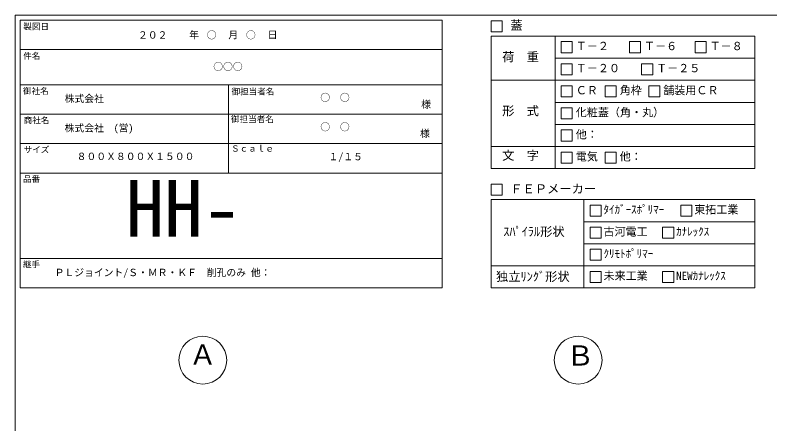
# Model space of a CAD drawing. Units: millimetres, scale not verified. Extents: x -4890 to 18490, y -2309 to 2309.
# Drawn here: x -1230 to 1847, y 643 to 2309 of the extents above; entities that cross this region are included whole.
import ezdxf
from ezdxf.enums import TextEntityAlignment as Align

# ---------------------------------------------------------------- set-up
doc = ezdxf.new("R2010")
doc.units = ezdxf.units.MM
doc.header["$LTSCALE"] = 10
for name, color, linetype, lineweight in [('0-2_waku', 7, 'Continuous', 18), ('0-3_gaikei', 7, 'Continuous', 18), ('0-E_文字１', 7, 'Continuous', 18), ('1-5_文字２', 7, 'Continuous', 5)]:
    doc.layers.add(name, color=color, linetype=linetype, lineweight=lineweight)
doc.styles.add('ＭＳ ゴシック', font='')
doc.styles.get('ＭＳ ゴシック').set_extended_font_data('MS Gothic')

msp = doc.modelspace()

# ---------------------------------------------------------------- linework, layer by layer
at = {"layer": '0-2_waku'}
for p, q in [((-1229.68, 2309.19), (-1229.68, -1965.81)), ((-1209.68, 2289.19), (-1209.68, 1197.19)), ((-1209.68, 2289.19), (510.32, 2289.19)), ((-1209.68, 2289.19), (-1209.68, 1197.19)), ((-1209.68, 2289.19), (510.32, 2289.19)), ((-1209.68, 2289.19), (-1209.68, 1197.19)), ((510.32, 2289.19), (510.32, 1197.19)), ((710.32, 2223.42), (1785.32, 2223.42)), ((710.32, 2223.42), (710.32, 1683.42)), ((970.98, 2223.42), (970.98, 1683.42)), ((1785.32, 2223.42), (1785.32, 1683.42)), ((-1209.68, 2169.19), (510.32, 2169.19)), ((-1209.68, 2169.19), (510.32, 2169.19)), ((-1209.68, 2169.19), (510.32, 2169.19)), ((-1209.68, 2169.19), (510.32, 2169.19)), ((970.98, 2133.42), (1785.32, 2133.42)), ((710.32, 2043.42), (1785.32, 2043.42)), ((-1209.68, 2025.19), (510.32, 2025.19)), ((-1209.68, 2025.19), (510.32, 2025.19)), ((-359.68, 2025.19), (-359.68, 1665.19)), ((970.98, 1953.42), (1785.32, 1953.42)), ((-1209.68, 1905.19), (510.32, 1905.19)), ((970.98, 1863.42), (1785.32, 1863.42)), ((-1209.68, 1785.19), (510.32, 1785.19)), ((710.32, 1773.42), (1785.32, 1773.42)), ((-1209.68, 1665.19), (510.32, 1665.19)), ((710.32, 1683.42), (1785.32, 1683.42)), ((710.32, 1557.19), (1785.32, 1557.19)), ((710.32, 1557.19), (710.32, 1197.19)), ((1088.13, 1557.19), (1088.13, 1197.19)), ((1785.32, 1557.19), (1785.32, 1197.19)), ((1088.13, 1467.19), (1785.32, 1467.19)), ((1088.13, 1377.19), (1785.32, 1377.19)), ((-1209.68, 1317.19), (510.32, 1317.19)), ((710.32, 1287.19), (1785.32, 1287.19)), ((-1209.68, 1197.19), (510.32, 1197.19)), ((710.32, 1197.19), (1785.32, 1197.19)), ((710.32, 1197.19), (1785.32, 1197.19))]:
    msp.add_line(p, q, dxfattribs=at)
msp.add_lwpolyline([(-1229.68, 2309.19), (4890.32, 2309.19), (4890.32, -1965.81)], dxfattribs=at)
at = {"layer": '0-3_gaikei'}
for centre in [(-464.68, 902.94), (1065.32, 902.94)]:
    msp.add_circle(centre, 97.5, dxfattribs=at)
at = {"layer": '0-E_文字１'}
for p, q in [((710.32, 2286.23), (710.32, 2241.23)), ((710.32, 2241.23), (755.32, 2241.23)), ((996.28, 2200.92), (1041.28, 2200.92)), ((996.28, 2200.92), (996.28, 2155.92)), ((996.28, 2200.92), (996.28, 2155.92)), ((996.28, 2200.92), (1041.28, 2200.92)), ((996.28, 2200.92), (996.28, 2155.92)), ((996.28, 2200.92), (1041.28, 2200.92)), ((1041.28, 2200.92), (1041.28, 2155.92)), ((1041.28, 2200.92), (1041.28, 2155.92)), ((1041.28, 2200.92), (1041.28, 2155.92)), ((1274.37, 2200.92), (1319.37, 2200.92)), ((1274.37, 2200.92), (1274.37, 2155.92)), ((1319.37, 2200.92), (1319.37, 2155.92)), ((1541.57, 2200.92), (1586.57, 2200.92)), ((1541.57, 2200.92), (1541.57, 2155.92)), ((1586.57, 2200.92), (1586.57, 2155.92)), ((996.28, 2155.92), (1041.28, 2155.92)), ((996.28, 2155.92), (1041.28, 2155.92)), ((996.28, 2155.92), (1041.28, 2155.92)), ((1274.37, 2155.92), (1319.37, 2155.92)), ((1541.57, 2155.92), (1586.57, 2155.92)), ((996.28, 2110.92), (1041.28, 2110.92)), ((996.28, 2110.92), (996.28, 2065.92)), ((1041.28, 2110.92), (1041.28, 2065.92)), ((1323.77, 2110.92), (1368.77, 2110.92)), ((1323.77, 2110.92), (1323.77, 2065.92)), ((1368.77, 2110.92), (1368.77, 2065.92)), ((996.28, 2065.92), (1041.28, 2065.92)), ((1323.77, 2065.92), (1368.77, 2065.92)), ((996.28, 2020.92), (1041.28, 2020.92)), ((996.28, 2020.92), (996.28, 1975.92)), ((996.28, 2020.92), (996.28, 1975.92)), ((1041.28, 2020.92), (1041.28, 1975.92)), ((1041.28, 2020.92), (1041.28, 1975.92)), ((1175.28, 2020.92), (1220.28, 2020.92)), ((1175.28, 2020.92), (1175.28, 1975.92)), ((1220.28, 2020.92), (1220.28, 1975.92)), ((1352.79, 2020.92), (1397.79, 2020.92)), ((1352.79, 2020.92), (1352.79, 1975.92)), ((1397.79, 2020.92), (1397.79, 1975.92)), ((996.28, 1975.92), (1041.28, 1975.92)), ((996.28, 1975.92), (1041.28, 1975.92)), ((1175.28, 1975.92), (1220.28, 1975.92)), ((1352.79, 1975.92), (1397.79, 1975.92)), ((996.28, 1930.92), (996.28, 1885.92)), ((1041.28, 1930.92), (1041.28, 1885.92)), ((996.28, 1885.92), (1041.28, 1885.92)), ((996.28, 1840.92), (1041.28, 1840.92)), ((996.28, 1840.92), (996.28, 1795.92)), ((996.28, 1840.92), (996.28, 1795.92)), ((1041.28, 1840.92), (1041.28, 1795.92)), ((1041.28, 1840.92), (1041.28, 1795.92)), ((996.28, 1795.92), (1041.28, 1795.92)), ((996.28, 1795.92), (1041.28, 1795.92)), ((996.28, 1750.92), (996.28, 1705.92)), ((1175.28, 1750.92), (1175.28, 1705.92)), ((996.28, 1705.92), (1041.28, 1705.92)), ((1175.28, 1705.92), (1220.28, 1705.92)), ((710.32, 1620.01), (710.32, 1575.01)), ((710.32, 1575.01), (755.32, 1575.01)), ((1113.43, 1534.69), (1113.43, 1489.69)), ((1483.02, 1534.69), (1528.02, 1534.69)), ((1483.02, 1534.69), (1483.02, 1489.69)), ((1483.02, 1534.69), (1528.02, 1534.69)), ((1483.02, 1534.69), (1483.02, 1489.69)), ((1483.02, 1534.69), (1528.02, 1534.69)), ((1483.02, 1534.69), (1483.02, 1489.69)), ((1528.02, 1534.69), (1528.02, 1489.69)), ((1528.02, 1534.69), (1528.02, 1489.69)), ((1528.02, 1534.69), (1528.02, 1489.69)), ((1113.43, 1489.69), (1158.43, 1489.69)), ((1483.02, 1489.69), (1528.02, 1489.69)), ((1483.02, 1489.69), (1528.02, 1489.69)), ((1483.02, 1489.69), (1528.02, 1489.69)), ((1113.43, 1444.69), (1158.43, 1444.69)), ((1113.43, 1444.69), (1113.43, 1399.69)), ((1158.43, 1444.69), (1158.43, 1399.69)), ((1409.34, 1444.69), (1409.34, 1399.69)), ((1113.43, 1399.69), (1158.43, 1399.69)), ((1409.34, 1399.69), (1454.34, 1399.69)), ((1113.43, 1354.69), (1113.43, 1309.69)), ((1113.43, 1309.69), (1158.43, 1309.69)), ((1113.43, 1264.69), (1158.43, 1264.69)), ((1113.43, 1264.69), (1113.43, 1219.69)), ((1158.43, 1264.69), (1158.43, 1219.69)), ((1409.34, 1264.69), (1454.34, 1264.69)), ((1409.34, 1264.69), (1409.34, 1219.69)), ((1454.34, 1264.69), (1454.34, 1219.69)), ((1113.43, 1219.69), (1158.43, 1219.69)), ((1409.34, 1219.69), (1454.34, 1219.69))]:
    msp.add_line(p, q, dxfattribs=at)
for points in [[(710.32, 2286.23), (755.32, 2286.23), (755.32, 2241.23)], [(710.32, 2286.23), (755.32, 2286.23), (755.32, 2241.23)], [(996.28, 2020.92), (1041.28, 2020.92), (1041.28, 1975.92)], [(996.28, 2020.92), (996.28, 1975.92), (1041.28, 1975.92)], [(996.28, 1930.92), (1041.28, 1930.92), (1041.28, 1885.92)], [(996.28, 1840.92), (1041.28, 1840.92), (1041.28, 1795.92)], [(996.28, 1840.92), (996.28, 1795.92), (1041.28, 1795.92)], [(996.28, 1750.92), (1041.28, 1750.92), (1041.28, 1705.92)], [(1175.28, 1750.92), (1220.28, 1750.92), (1220.28, 1705.92)], [(710.32, 1620.01), (755.32, 1620.01), (755.32, 1575.01)], [(1113.43, 1534.69), (1158.43, 1534.69), (1158.43, 1489.69)], [(1409.34, 1444.69), (1454.34, 1444.69), (1454.34, 1399.69)], [(1113.43, 1354.69), (1158.43, 1354.69), (1158.43, 1309.69)]]:
    msp.add_lwpolyline(points, dxfattribs=at)

# ---------------------------------------------------------------- texts
at = {"layer": '0-E_文字１', "style": 'ＭＳ ゴシック'}
for s, height, p in [('製図日', 24.93, (-1196.41, 2242.75)), ('蓋', 36.66, (788.4, 2238.31)), ('\u3000\u3000年\u3000\u3000\u3000月\u3000\u3000\u3000日', 29.33, (-600.37, 2205.14)), ('Ｔ－２', 32.99, (1055.43, 2156.4)), ('Ｔ－６', 32.99, (1333.51, 2156.4)), ('Ｔ－８', 32.99, (1600.72, 2156.4)), ('件名', 24.93, (-1196.41, 2122.75)), ('荷\u3000重', 36.66, (755.28, 2109.61)), ('Ｔ－２０', 32.99, (1055.43, 2066.4)), ('Ｔ－２５', 32.99, (1382.91, 2066.4)), ('御社名', 24.93, (-1197.39, 1979.74)), ('御担当者名', 24.93, (-347.48, 1977.53)), ('御担当者名', 24.93, (-347.48, 1977.53)), ('ＣＲ', 32.99, (1055.43, 1976.4)), ('角枠', 32.99, (1234.42, 1976.4)), ('舗装用ＣＲ', 32.99, (1411.93, 1976.4)), ('様', 29.33, (425.27, 1922.03)), ('形\u3000式', 36.66, (755.28, 1889.65)), ('化粧蓋（角・丸）', 32.99, (1055.43, 1886.4)), ('商社名', 24.93, (-1194.78, 1860.7)), ('御担当者名', 24.93, (-349.69, 1865.22)), ('様', 29.33, (420.78, 1803.11)), ('他：', 32.99, (1055.43, 1796.4)), ('サイズ', 24.93, (-1194.78, 1740.7)), ('Ｓｃａｌｅ', 24.93, (-349.69, 1745.22)), ('文\u3000字', 36.66, (755.28, 1708.17)), ('電気', 32.99, (1055.43, 1706.4)), ('他：', 32.99, (1234.42, 1706.4)), ('８００Ｘ８００Ｘ１５００', 29.33, (-978.74, 1709.66)), ('１/１５', 29.33, (47.86, 1708.71)), ('品番', 24.93, (-1197.78, 1621.05)), ('HH-', 230.9, (-778.95, 1337.03)), ('ＦＥＰメーカー', 36.66, (788.4, 1572.09)), ('ﾀｲｶﾞｰｽﾎﾟﾘﾏｰ', 32.99, (1168.4, 1490.18)), ('東拓工業', 32.99, (1537.99, 1490.18)), ('ｽﾊﾟｲﾗﾙ形状', 36.66, (759.93, 1397.53)), ('古河電工', 32.99, (1168.4, 1400.18)), ('ｶﾅﾚｯｸｽ', 32.99, (1464.31, 1400.18)), ('ｸﾘﾓﾄﾎﾟﾘﾏｰ', 32.99, (1168.4, 1310.18)), ('継手', 24.93, (-1197.78, 1273.05)), ('ＰＬジョイント/Ｓ・ＭＲ・ＫＦ\u3000削孔のみ 他：', 29.33, (-1068.69, 1236.4)), ('独立ﾘﾝｸﾞ形状', 36.66, (730.4, 1214.05)), ('未来工業', 32.99, (1168.4, 1220.18)), ('NEWｶﾅﾚｯｸｽ', 32.99, (1464.31, 1220.18)), ('Ａ', 82.48, (-521.05, 859.44)), ('Ｂ', 82.48, (1017.52, 855.72))]:
    msp.add_text(s, height=height, dxfattribs=at).set_placement(p, align=Align.BOTTOM_LEFT)
at = {"layer": '1-5_文字２', "style": 'ＭＳ ゴシック'}
for s, p in [('\u3000\u3000２０２\u3000\u3000\u3000\u3000○\u3000\u3000\u3000○', (-808.85, 2204.36)), ('○○○', (-422.17, 2075.54)), ('株式会社', (-1027.68, 1945.28)), ('○\u3000○', (14.1, 1949.66)), ('株式会社\u3000(営)', (-1027.68, 1825.28)), ('○\u3000○', (14.1, 1829.66))]:
    msp.add_text(s, height=29.33, dxfattribs=at).set_placement(p, align=Align.BOTTOM_LEFT)

doc.saveas('drawing.dxf')
